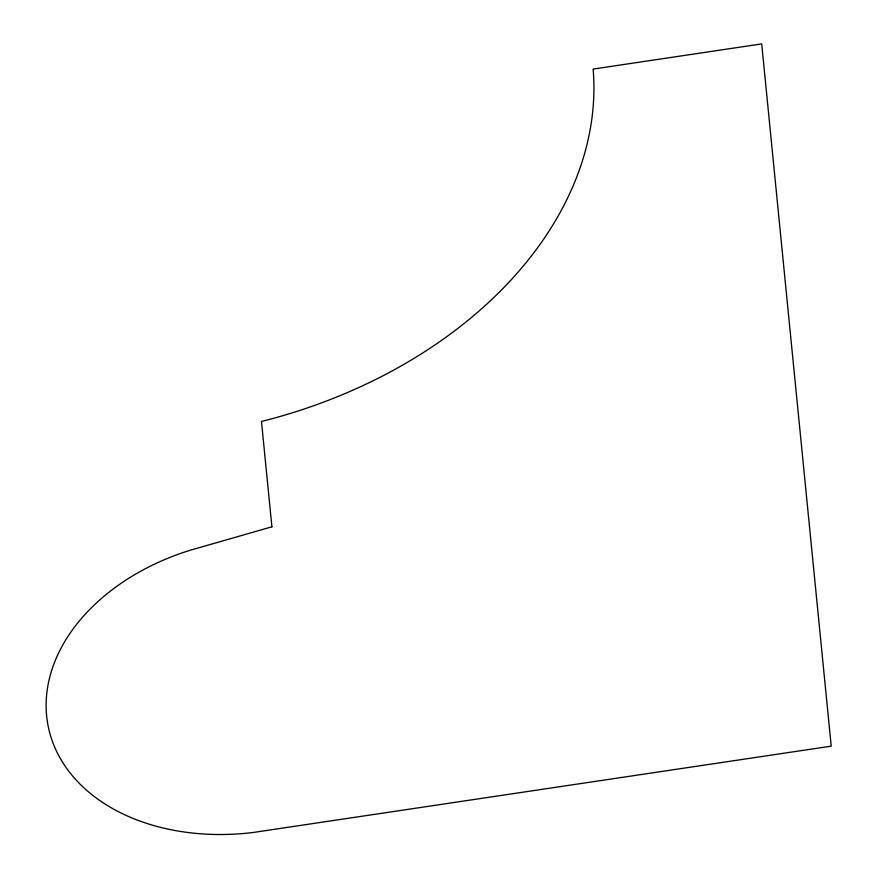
<?xml version="1.0" encoding="UTF-8"?>
<svg xmlns="http://www.w3.org/2000/svg" width="878" height="878" viewBox="0 0 878 878"><rect width="100%" height="100%" fill="white"/><g stroke="black" fill="none" stroke-linecap="round" stroke-linejoin="round"><path stroke-width="1.32" d="M271.906 526.811L190.109 550.276A201.852 145.682 -11.6 0 0 48.674 728.564A201.852 145.682 -11.6 0 0 253.292 832.465L831.225 746.157L761.709 43.9L593.144 69.077A422.834 305.182 -11.6 0 1 261.479 421.473L271.906 526.811"/></g></svg>
